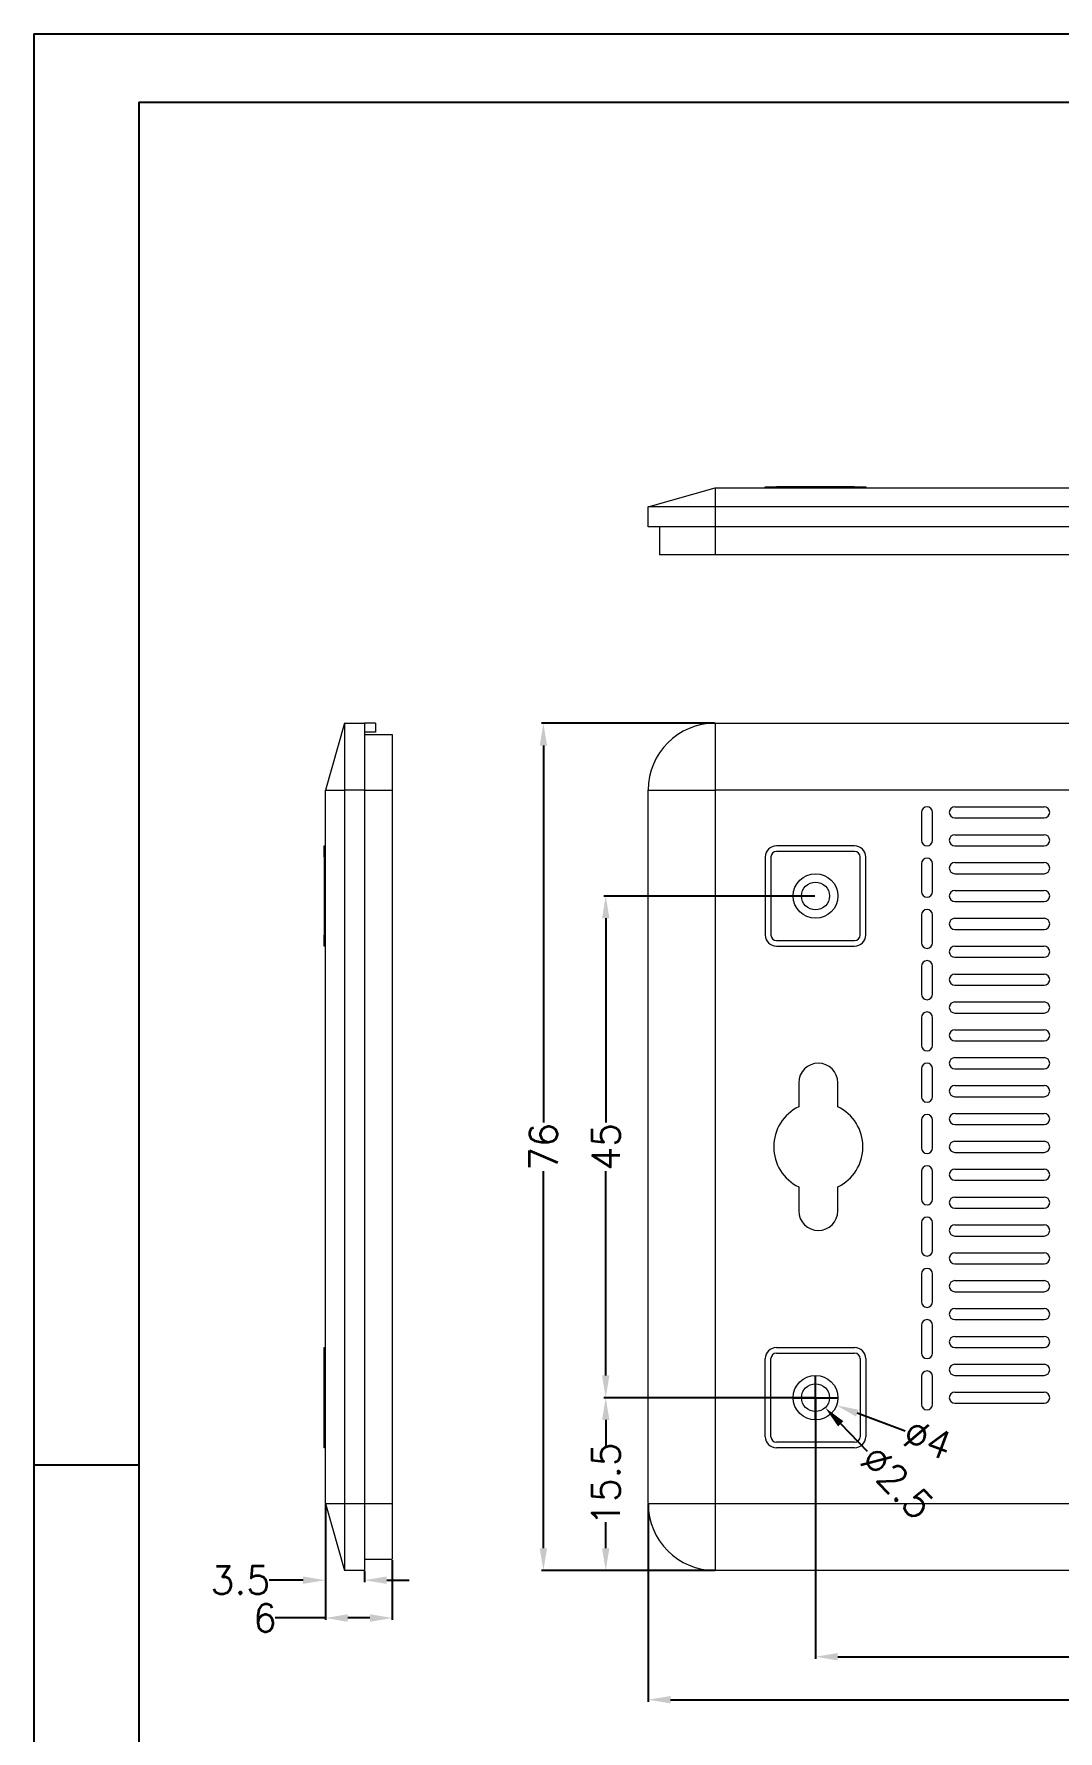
# Model space of a CAD drawing. Header units: inches. Extents: x 1765 to 3463, y 573 to 848.
# Drawn here: x 1764.6 to 1856.5, y 677.5 to 829.7 of the extents above; entities that cross this region are included whole.
import ezdxf

# ---------------------------------------------------------------- set-up
doc = ezdxf.new("R2010")
doc.units = ezdxf.units.IN
doc.styles.get("Standard").update_dxf_attribs({"font": 'txt', "bigfont": 'gbcbig.shx'})
doc.dimstyles.new('2.5', dxfattribs={"dimtxt": 2.5, "dimasz": 2, "dimexe": 0.18, "dimexo": 0.0625, "dimgap": 0.09, "dimtad": 0, "dimzin": 12, "dimdsep": 46, "dimtxsty": 'Standard', "dimcen": 2, "dimclrd": 3, "dimclre": 3, "dimadec": 0, "dimazin": 0, "dimtfac": 1, "dimtofl": 0, "dimtmove": 0, "dimatfit": 3, "dimfxl": 1, "dimtolj": 1, "dimtzin": 0, "dimarcsym": 0})

# ---------------------------------------------------------------- blocks, each defined once
blk = doc.blocks.new('*D261')
at = {"color": 3, "lineweight": -2}
for p, q in [((1819.7, 697.85), (1819.7, 680.14)), ((1934.7, 697.85), (1934.7, 680.14)), ((1821.7, 680.32), (1874.61, 680.32)), ((1932.7, 680.32), (1879.79, 680.32))]:
    blk.add_line(p, q, dxfattribs=at)
at = {"color": 3}
for points in [[(1821.7, 680.65), (1821.7, 679.99), (1819.7, 680.32)], [(1932.7, 680.65), (1932.7, 679.99), (1934.7, 680.32)]]:
    blk.add_solid(points, dxfattribs=at)
at = {"layer": 'Defpoints', "color": 0}
for p in [(1819.7, 697.91), (1934.7, 697.91), (1934.7, 680.32)]:
    blk.add_point(p, dxfattribs=at)
at = {"color": 0, "insert": (1877.2, 680.32), "char_height": 2.5, "attachment_point": 5}
blk.add_mtext('\\A1;115', dxfattribs=at)
blk = doc.blocks.new('*D262')
at = {"color": 3, "lineweight": -2}
for p, q in [((1825.64, 767.91), (1810.12, 767.91)), ((1810.3, 765.91), (1810.3, 732.08)), ((1810.3, 693.91), (1810.3, 727.74)), ((1825.64, 691.91), (1810.12, 691.91))]:
    blk.add_line(p, q, dxfattribs=at)
at = {"color": 3}
for points in [[(1809.97, 765.91), (1810.63, 765.91), (1810.3, 767.91)], [(1809.97, 693.91), (1810.63, 693.91), (1810.3, 691.91)]]:
    blk.add_solid(points, dxfattribs=at)
at = {"layer": 'Defpoints', "color": 0}
for p in [(1810.3, 767.91), (1825.7, 767.91), (1825.7, 691.91)]:
    blk.add_point(p, dxfattribs=at)
at = {"color": 0, "insert": (1810.3, 729.91), "char_height": 2.5, "attachment_point": 5, "rotation": 90}
blk.add_mtext('\\A1;76', dxfattribs=at)
blk = doc.blocks.new('*D263')
at = {"color": 3, "lineweight": -2}
for p, q in [((1790.75, 697.85), (1790.75, 690.86)), ((1794.25, 691.85), (1794.25, 690.86)), ((1788.75, 691.04), (1785.71, 691.04)), ((1796.25, 691.04), (1798.25, 691.04))]:
    blk.add_line(p, q, dxfattribs=at)
at = {"color": 3}
for points in [[(1788.75, 691.37), (1788.75, 690.71), (1790.75, 691.04)], [(1796.25, 691.37), (1796.25, 690.71), (1794.25, 691.04)]]:
    blk.add_solid(points, dxfattribs=at)
at = {"layer": 'Defpoints', "color": 0}
for p in [(1790.75, 697.91), (1794.25, 691.91), (1790.75, 691.04)]:
    blk.add_point(p, dxfattribs=at)
at = {"color": 0, "insert": (1783.12, 691.04), "char_height": 2.5, "attachment_point": 5}
blk.add_mtext('\\A1;3.5', dxfattribs=at)
blk = doc.blocks.new('*D264')
at = {"color": 3, "lineweight": -2}
for p, q in [((1790.75, 697.79), (1790.75, 687.47)), ((1796.75, 692.85), (1796.75, 687.47)), ((1790.75, 687.65), (1786.25, 687.65)), ((1794.75, 687.65), (1792.75, 687.65))]:
    blk.add_line(p, q, dxfattribs=at)
at = {"color": 3}
for points in [[(1792.75, 687.98), (1792.75, 687.31), (1790.75, 687.65)], [(1794.75, 687.98), (1794.75, 687.31), (1796.75, 687.65)]]:
    blk.add_solid(points, dxfattribs=at)
at = {"layer": 'Defpoints', "color": 0}
for p in [(1790.75, 697.85), (1796.75, 692.91), (1790.75, 687.65)]:
    blk.add_point(p, dxfattribs=at)
at = {"color": 0, "insert": (1785.33, 687.65), "char_height": 2.5, "attachment_point": 5}
blk.add_mtext('\\A1;6', dxfattribs=at)
blk = doc.blocks.new('*D265')
at = {"color": 3, "lineweight": -2}
for p, q in [((1834.64, 707.41), (1815.71, 707.41)), ((1815.89, 705.41), (1815.89, 703.08)), ((1815.89, 693.91), (1815.89, 696.24)), ((1825.64, 691.91), (1815.71, 691.91))]:
    blk.add_line(p, q, dxfattribs=at)
at = {"color": 3}
for points in [[(1815.56, 705.41), (1816.22, 705.41), (1815.89, 707.41)], [(1815.56, 693.91), (1816.22, 693.91), (1815.89, 691.91)]]:
    blk.add_solid(points, dxfattribs=at)
at = {"layer": 'Defpoints', "color": 0}
for p in [(1815.89, 707.41), (1834.7, 707.41), (1825.7, 691.91)]:
    blk.add_point(p, dxfattribs=at)
at = {"color": 0, "insert": (1815.89, 699.66), "char_height": 2.5, "attachment_point": 5, "rotation": 90}
blk.add_mtext('\\A1;15.5', dxfattribs=at)
blk = doc.blocks.new('*D266')
at = {"color": 3, "lineweight": -2}
for p, q in [((1834.64, 752.41), (1815.71, 752.41)), ((1815.89, 750.41), (1815.89, 732.08)), ((1815.89, 709.41), (1815.89, 727.74)), ((1834.64, 707.41), (1815.71, 707.41))]:
    blk.add_line(p, q, dxfattribs=at)
at = {"color": 3}
for points in [[(1815.56, 750.41), (1816.22, 750.41), (1815.89, 752.41)], [(1815.56, 709.41), (1816.22, 709.41), (1815.89, 707.41)]]:
    blk.add_solid(points, dxfattribs=at)
at = {"layer": 'Defpoints', "color": 0}
for p in [(1815.89, 752.41), (1834.7, 752.41), (1834.7, 707.41)]:
    blk.add_point(p, dxfattribs=at)
at = {"color": 0, "insert": (1815.89, 729.91), "char_height": 2.5, "attachment_point": 5, "rotation": 90}
blk.add_mtext('\\A1;45', dxfattribs=at)
blk = doc.blocks.new('*D267')
at = {"color": 3, "lineweight": -2}
for p, q in [((1834.7, 707.35), (1834.7, 683.99)), ((1919.7, 707.35), (1919.7, 683.99)), ((1836.7, 684.17), (1875.03, 684.17)), ((1917.7, 684.17), (1879.38, 684.17))]:
    blk.add_line(p, q, dxfattribs=at)
at = {"color": 3}
for points in [[(1836.7, 684.51), (1836.7, 683.84), (1834.7, 684.17)], [(1917.7, 684.51), (1917.7, 683.84), (1919.7, 684.17)]]:
    blk.add_solid(points, dxfattribs=at)
at = {"layer": 'Defpoints', "color": 0}
for p in [(1834.7, 707.41), (1919.7, 707.41), (1919.7, 684.17)]:
    blk.add_point(p, dxfattribs=at)
at = {"color": 0, "insert": (1877.2, 684.17), "char_height": 2.5, "attachment_point": 5}
blk.add_mtext('\\A1;85', dxfattribs=at)
blk = doc.blocks.new('*D277')
at = {"color": 3, "lineweight": -2}
for p, q in [((1834.7, 705.41), (1834.7, 709.41)), ((1832.7, 707.41), (1836.7, 707.41)), ((1842.75, 704.42), (1838.45, 706.02))]:
    blk.add_line(p, q, dxfattribs=at)
at = {"color": 3}
blk.add_solid([(1838.57, 706.33), (1838.34, 705.71), (1836.58, 706.72)], dxfattribs=at)
at = {"layer": 'Defpoints', "color": 0}
for p in [(1832.83, 708.11), (1836.58, 706.72)]:
    blk.add_point(p, dxfattribs=at)
at = {"color": 0, "insert": (1844.78, 703.67), "char_height": 2.5, "attachment_point": 5, "rotation": 339.626}
blk.add_mtext('\\A1;∅4', dxfattribs=at)
blk = doc.blocks.new('*D278')
at = {"color": 3, "lineweight": -2}
for p, q in [((1834.7, 705.41), (1834.7, 709.41)), ((1832.7, 707.41), (1836.7, 707.41)), ((1839.36, 702.58), (1836.96, 705.07))]:
    blk.add_line(p, q, dxfattribs=at)
at = {"color": 3}
blk.add_solid([(1837.2, 705.3), (1836.72, 704.84), (1835.57, 706.51)], dxfattribs=at)
at = {"layer": 'Defpoints', "color": 0}
for p in [(1833.84, 708.31), (1835.57, 706.51)]:
    blk.add_point(p, dxfattribs=at)
at = {"color": 0, "insert": (1842.02, 699.81), "char_height": 2.5, "attachment_point": 5, "rotation": 313.9265}
blk.add_mtext('\\A1;∅2.5', dxfattribs=at)

msp = doc.modelspace()

# ---------------------------------------------------------------- linework, layer by layer
for p, q in [((1764.615, 829.736), (2127.775, 829.736)), ((1764.615, 829.736), (1764.615, 572.957)), ((1774.012, 823.623), (2121.661, 823.623)), ((1774.012, 823.623), (1774.012, 579.071)), ((1774.012, 701.347), (1764.615, 701.347)), ((1764.615, 691.836), (1764.615, 572.957))]:
    msp.add_line(p, q)
at = {"color": 7, "linetype": 'Continuous', "lineweight": 15}
for p, q in [((1819.702, 787.319), (1825.702, 789.019)), ((1825.702, 789.019), (1825.702, 787.319)), ((1825.702, 789.019), (1928.702, 789.019)), ((1830.202, 789.019), (1830.202, 789.119)), ((1830.202, 789.119), (1831.202, 789.119)), ((1831.202, 789.119), (1831.202, 789.019)), ((1838.202, 789.119), (1831.202, 789.119)), ((1838.202, 789.019), (1838.202, 789.119)), ((1838.202, 789.119), (1839.202, 789.119)), ((1839.202, 789.119), (1839.202, 789.019)), ((1825.702, 787.319), (1819.702, 787.319)), ((1819.702, 785.519), (1819.702, 787.319)), ((1825.702, 787.319), (1825.702, 785.519)), ((1928.702, 787.319), (1825.702, 787.319)), ((1825.702, 785.519), (1819.702, 785.519)), ((1820.702, 785.519), (1820.702, 783.019)), ((1928.702, 785.519), (1825.702, 785.519)), ((1825.702, 785.519), (1825.702, 783.019)), ((1825.702, 783.019), (1820.702, 783.019)), ((1928.702, 783.019), (1825.702, 783.019)), ((1792.453, 767.911), (1790.753, 761.911)), ((1792.453, 767.911), (1792.453, 761.911)), ((1792.453, 767.911), (1794.253, 767.911)), ((1794.253, 767.911), (1794.253, 761.911)), ((1795.253, 767.911), (1794.253, 767.911)), ((1795.253, 767.911), (1795.253, 767.111)), ((1825.702, 767.911), (1928.702, 767.911)), ((1825.702, 767.911), (1825.702, 761.911)), ((1795.253, 767.111), (1794.253, 767.111)), ((1794.253, 766.911), (1796.753, 766.911)), ((1796.753, 766.911), (1796.753, 761.911)), ((1790.753, 761.911), (1792.453, 761.911)), ((1790.753, 697.911), (1790.753, 761.911)), ((1794.253, 761.911), (1792.453, 761.911)), ((1792.453, 761.911), (1792.453, 697.911)), ((1794.253, 761.911), (1794.253, 697.911)), ((1794.253, 761.911), (1796.753, 761.911)), ((1796.753, 761.911), (1796.753, 697.911)), ((1819.702, 697.911), (1819.702, 761.911)), ((1819.702, 761.911), (1825.702, 761.911)), ((1825.702, 761.911), (1825.702, 697.911)), ((1928.702, 761.911), (1825.702, 761.911)), ((1844.202, 759.911), (1844.202, 757.411)), ((1845.202, 757.411), (1845.202, 759.911)), ((1847.202, 760.411), (1855.202, 760.411)), ((1847.202, 759.411), (1855.202, 759.411)), ((1790.653, 756.911), (1790.753, 756.911)), ((1790.653, 755.911), (1790.653, 756.911)), ((1838.202, 756.911), (1831.202, 756.911)), ((1847.202, 757.911), (1855.202, 757.911)), ((1847.202, 756.911), (1855.202, 756.911)), ((1790.753, 755.911), (1790.653, 755.911)), ((1790.653, 755.911), (1790.653, 748.911)), ((1830.202, 755.911), (1830.202, 748.911)), ((1830.702, 755.911), (1830.702, 748.911)), ((1838.202, 756.411), (1831.202, 756.411)), ((1838.702, 748.911), (1838.702, 755.911)), ((1839.202, 748.911), (1839.202, 755.911)), ((1844.202, 755.311), (1844.202, 752.811)), ((1845.202, 752.811), (1845.202, 755.311)), ((1847.202, 755.411), (1855.202, 755.411)), ((1847.202, 754.411), (1855.202, 754.411)), ((1847.202, 752.911), (1855.202, 752.911)), ((1844.202, 750.711), (1844.202, 748.211)), ((1845.202, 748.211), (1845.202, 750.711)), ((1847.202, 751.911), (1855.202, 751.911)), ((1847.202, 750.411), (1855.202, 750.411)), ((1847.202, 749.411), (1855.202, 749.411)), ((1790.653, 748.911), (1790.753, 748.911)), ((1790.653, 747.911), (1790.653, 748.911)), ((1790.753, 747.911), (1790.653, 747.911)), ((1831.202, 748.411), (1838.202, 748.411)), ((1831.202, 747.911), (1838.202, 747.911)), ((1847.202, 747.911), (1855.202, 747.911)), ((1844.202, 746.111), (1844.202, 743.611)), ((1845.202, 743.611), (1845.202, 746.111)), ((1847.202, 746.911), (1855.202, 746.911)), ((1847.202, 745.411), (1855.202, 745.411)), ((1847.202, 744.411), (1855.202, 744.411)), ((1847.202, 742.911), (1855.202, 742.911)), ((1844.202, 741.511), (1844.202, 739.011)), ((1845.202, 739.011), (1845.202, 741.511)), ((1847.202, 741.911), (1855.202, 741.911)), ((1847.202, 740.411), (1855.202, 740.411)), ((1847.202, 739.411), (1855.202, 739.411)), ((1844.202, 736.911), (1844.202, 734.411)), ((1845.202, 734.411), (1845.202, 736.911)), ((1847.202, 737.911), (1855.202, 737.911)), ((1847.202, 736.911), (1855.202, 736.911)), ((1833.202, 735.661), (1833.202, 733.508)), ((1836.702, 733.508), (1836.702, 735.661)), ((1847.202, 735.411), (1855.202, 735.411)), ((1847.202, 734.411), (1855.202, 734.411)), ((1844.202, 732.311), (1844.202, 729.811)), ((1845.202, 729.811), (1845.202, 732.311)), ((1847.202, 732.911), (1855.202, 732.911)), ((1847.202, 731.911), (1855.202, 731.911)), ((1847.202, 730.411), (1855.202, 730.411)), ((1847.202, 729.411), (1855.202, 729.411)), ((1844.202, 727.711), (1844.202, 725.211)), ((1845.202, 725.211), (1845.202, 727.711)), ((1847.202, 727.911), (1855.202, 727.911)), ((1833.202, 726.314), (1833.202, 724.161)), ((1836.702, 724.161), (1836.702, 726.314)), ((1847.202, 726.911), (1855.202, 726.911)), ((1847.202, 725.411), (1855.202, 725.411)), ((1844.202, 723.111), (1844.202, 720.611)), ((1845.202, 720.611), (1845.202, 723.111)), ((1847.202, 724.411), (1855.202, 724.411)), ((1847.202, 722.911), (1855.202, 722.911)), ((1847.202, 721.911), (1855.202, 721.911)), ((1847.202, 720.411), (1855.202, 720.411)), ((1847.202, 719.411), (1855.202, 719.411)), ((1844.202, 718.511), (1844.202, 716.011)), ((1845.202, 716.011), (1845.202, 718.511)), ((1847.202, 717.911), (1855.202, 717.911)), ((1847.202, 716.911), (1855.202, 716.911)), ((1847.202, 715.411), (1855.202, 715.411)), ((1847.202, 714.411), (1855.202, 714.411)), ((1844.202, 713.911), (1844.202, 711.411)), ((1845.202, 711.411), (1845.202, 713.911)), ((1847.202, 712.911), (1855.202, 712.911)), ((1790.653, 711.911), (1790.753, 711.911)), ((1790.653, 710.911), (1790.653, 711.911)), ((1790.653, 703.911), (1790.653, 710.911)), ((1790.753, 710.911), (1790.653, 710.911)), ((1830.202, 703.911), (1830.202, 710.911)), ((1830.702, 703.911), (1830.702, 710.911)), ((1831.202, 711.911), (1838.202, 711.911)), ((1831.202, 711.411), (1838.202, 711.411)), ((1838.702, 710.911), (1838.702, 703.911)), ((1839.202, 710.911), (1839.202, 703.911)), ((1847.202, 711.911), (1855.202, 711.911)), ((1847.202, 710.411), (1855.202, 710.411)), ((1847.202, 709.411), (1855.202, 709.411)), ((1844.202, 709.311), (1844.202, 706.811)), ((1845.202, 706.811), (1845.202, 709.311)), ((1847.202, 707.911), (1855.202, 707.911)), ((1847.202, 706.911), (1855.202, 706.911)), ((1790.653, 703.911), (1790.753, 703.911)), ((1790.653, 702.911), (1790.653, 703.911)), ((1838.202, 703.411), (1831.202, 703.411)), ((1790.753, 702.911), (1790.653, 702.911)), ((1838.202, 702.911), (1831.202, 702.911)), ((1790.753, 697.911), (1792.453, 697.911)), ((1790.753, 697.911), (1792.453, 691.911)), ((1792.453, 697.911), (1794.253, 697.911)), ((1792.453, 697.911), (1792.453, 691.911)), ((1794.253, 697.911), (1794.253, 691.911)), ((1794.253, 697.911), (1796.753, 697.911)), ((1796.753, 697.911), (1796.753, 692.911)), ((1819.702, 697.911), (1825.702, 697.911)), ((1825.702, 697.911), (1928.702, 697.911)), ((1825.702, 697.911), (1825.702, 691.911)), ((1794.253, 692.911), (1796.753, 692.911)), ((1794.253, 691.911), (1792.453, 691.911)), ((1928.702, 691.911), (1825.702, 691.911))]:
    msp.add_line(p, q, dxfattribs=at)
for centre, radius in [((1834.702, 752.411), 2), ((1834.702, 752.411), 1.25), ((1834.702, 707.411), 2), ((1834.702, 707.411), 1.25)]:
    msp.add_circle(centre, radius, dxfattribs=at)
for centre, radius, start, end in [((1825.702, 761.911), 6, 90, 180), ((1844.702, 759.911), 0.5, 0, 180), ((1847.202, 759.911), 0.5, 90, 270), ((1855.202, 759.911), 0.5, 270, 90), ((1831.202, 755.911), 1, 90, 180), ((1838.202, 755.911), 1, 0, 90), ((1844.702, 757.411), 0.5, 180, 0), ((1847.202, 757.411), 0.5, 90, 270), ((1855.202, 757.411), 0.5, 270, 90), ((1831.202, 755.911), 0.5, 90, 180), ((1838.202, 755.911), 0.5, 0, 90), ((1844.702, 755.311), 0.5, 0, 180), ((1847.202, 754.911), 0.5, 90, 270), ((1855.202, 754.911), 0.5, 270, 90), ((1844.702, 752.811), 0.5, 180, 0), ((1847.202, 752.411), 0.5, 90, 270), ((1855.202, 752.411), 0.5, 270, 90), ((1844.702, 750.711), 0.5, 0, 180), ((1847.202, 749.911), 0.5, 90, 270), ((1855.202, 749.911), 0.5, 270, 90), ((1831.202, 748.911), 1, 180, 270), ((1831.202, 748.911), 0.5, 180, 270), ((1838.202, 748.911), 0.5, 270, 0), ((1838.202, 748.911), 1, 270, 0), ((1844.702, 748.211), 0.5, 180, 0), ((1847.202, 747.411), 0.5, 90, 270), ((1855.202, 747.411), 0.5, 270, 90), ((1844.702, 746.111), 0.5, 0, 180), ((1847.202, 744.911), 0.5, 90, 270), ((1855.202, 744.911), 0.5, 270, 90), ((1844.702, 743.611), 0.5, 180, 0), ((1847.202, 742.411), 0.5, 90, 270), ((1855.202, 742.411), 0.5, 270, 90), ((1844.702, 741.511), 0.5, 0, 180), ((1847.202, 739.911), 0.5, 90, 270), ((1855.202, 739.911), 0.5, 270, 90), ((1844.702, 739.011), 0.5, 180, 0), ((1834.952, 735.661), 1.75, 0, 180), ((1844.702, 736.911), 0.5, 0, 180), ((1847.202, 737.411), 0.5, 90, 270), ((1855.202, 737.411), 0.5, 270, 90), ((1847.202, 734.911), 0.5, 90, 270), ((1855.202, 734.911), 0.5, 270, 90), ((1844.702, 734.411), 0.5, 180, 0), ((1834.952, 729.911), 4, 115.94448, 244.05552), ((1834.952, 729.911), 4, 295.94448, 64.05552), ((1844.702, 732.311), 0.5, 0, 180), ((1847.202, 732.411), 0.5, 90, 270), ((1855.202, 732.411), 0.5, 270, 90), ((1844.702, 729.811), 0.5, 180, 0), ((1847.202, 729.911), 0.5, 90, 270), ((1855.202, 729.911), 0.5, 270, 90), ((1844.702, 727.711), 0.5, 0, 180), ((1847.202, 727.411), 0.5, 90, 270), ((1855.202, 727.411), 0.5, 270, 90), ((1844.702, 725.211), 0.5, 180, 0), ((1847.202, 724.911), 0.5, 90, 270), ((1855.202, 724.911), 0.5, 270, 90), ((1834.952, 724.161), 1.75, 180, 0), ((1844.702, 723.111), 0.5, 0, 180), ((1847.202, 722.411), 0.5, 90, 270), ((1855.202, 722.411), 0.5, 270, 90), ((1844.702, 720.611), 0.5, 180, 0), ((1847.202, 719.911), 0.5, 90, 270), ((1855.202, 719.911), 0.5, 270, 90), ((1844.702, 718.511), 0.5, 0, 180), ((1847.202, 717.411), 0.5, 90, 270), ((1855.202, 717.411), 0.5, 270, 90), ((1844.702, 716.011), 0.5, 180, 0), ((1844.702, 713.911), 0.5, 0, 180), ((1847.202, 714.911), 0.5, 90, 270), ((1855.202, 714.911), 0.5, 270, 90), ((1847.202, 712.411), 0.5, 90, 270), ((1855.202, 712.411), 0.5, 270, 90), ((1831.202, 710.911), 1, 90, 180), ((1831.202, 710.911), 0.5, 90, 180), ((1838.202, 710.911), 1, 0, 90), ((1838.202, 710.911), 0.5, 0, 90), ((1844.702, 711.411), 0.5, 180, 0), ((1844.702, 709.311), 0.5, 0, 180), ((1847.202, 709.911), 0.5, 90, 270), ((1855.202, 709.911), 0.5, 270, 90), ((1847.202, 707.411), 0.5, 90, 270), ((1855.202, 707.411), 0.5, 270, 90), ((1844.702, 706.811), 0.5, 180, 0), ((1831.202, 703.911), 1, 180, 270), ((1831.202, 703.911), 0.5, 180, 270), ((1838.202, 703.911), 1, 270, 0), ((1838.202, 703.911), 0.5, 270, 0), ((1825.702, 697.911), 6, 180, 270)]:
    msp.add_arc(centre, radius, start, end, dxfattribs=at)

# ---------------------------------------------------------------- dimensions: what is measured, and where the dimension line sits
dim = msp.add_linear_dim(base=(1810.3, 767.911), p1=(1825.702, 691.911), p2=(1825.702, 767.911), angle=90, dimstyle='2.5')
dim.commit()
dim.dimension.update_dxf_attribs({"geometry": '*D262', "text_midpoint": (1810.3, 729.911), "dimtype": 160})
for base, p1, p2, picture, middle in [((1815.892, 752.411), (1834.702, 707.411), (1834.702, 752.411), '*D266', (1815.892, 729.911)), ((1815.892, 707.411), (1825.702, 691.911), (1834.702, 707.411), '*D265', (1815.892, 699.661))]:
    dim = msp.add_linear_dim(base=base, p1=p1, p2=p2, angle=90, dimstyle='2.5')
    dim.commit()
    dim.dimension.update_dxf_attribs({"geometry": picture, "text_midpoint": middle})
for p1, p2, picture, middle in [((1832.827, 708.108), (1836.577, 706.715), '*D277', (1844.784, 703.667)), ((1833.835, 708.312), (1835.569, 706.511), '*D278', (1842.022, 699.812))]:
    dim = msp.add_diameter_dim_2p(p1=p1, p2=p2, dimstyle='2.5')
    dim.commit()
    dim.dimension.update_dxf_attribs({"geometry": picture, "text_midpoint": middle, "dimtype": 163})
dim = msp.add_linear_dim(base=(1919.702, 684.174), p1=(1834.702, 707.411), p2=(1919.702, 707.411), dimstyle='2.5')
dim.commit()
dim.dimension.update_dxf_attribs({"geometry": '*D267', "text_midpoint": (1877.202, 684.174)})
for base, p1, p2, picture, middle in [((1790.753, 691.039), (1794.253, 691.911), (1790.753, 697.911), '*D263', (1783.122, 691.039)), ((1790.753, 687.646), (1796.753, 692.911), (1790.753, 697.849), '*D264', (1785.33, 687.646)), ((1934.702, 680.32), (1819.702, 697.911), (1934.702, 697.911), '*D261', (1877.202, 680.32))]:
    dim = msp.add_linear_dim(base=base, p1=p1, p2=p2, dimstyle='2.5')
    dim.commit()
    dim.dimension.update_dxf_attribs({"geometry": picture, "text_midpoint": middle, "dimtype": 160})

doc.saveas('drawing.dxf')
